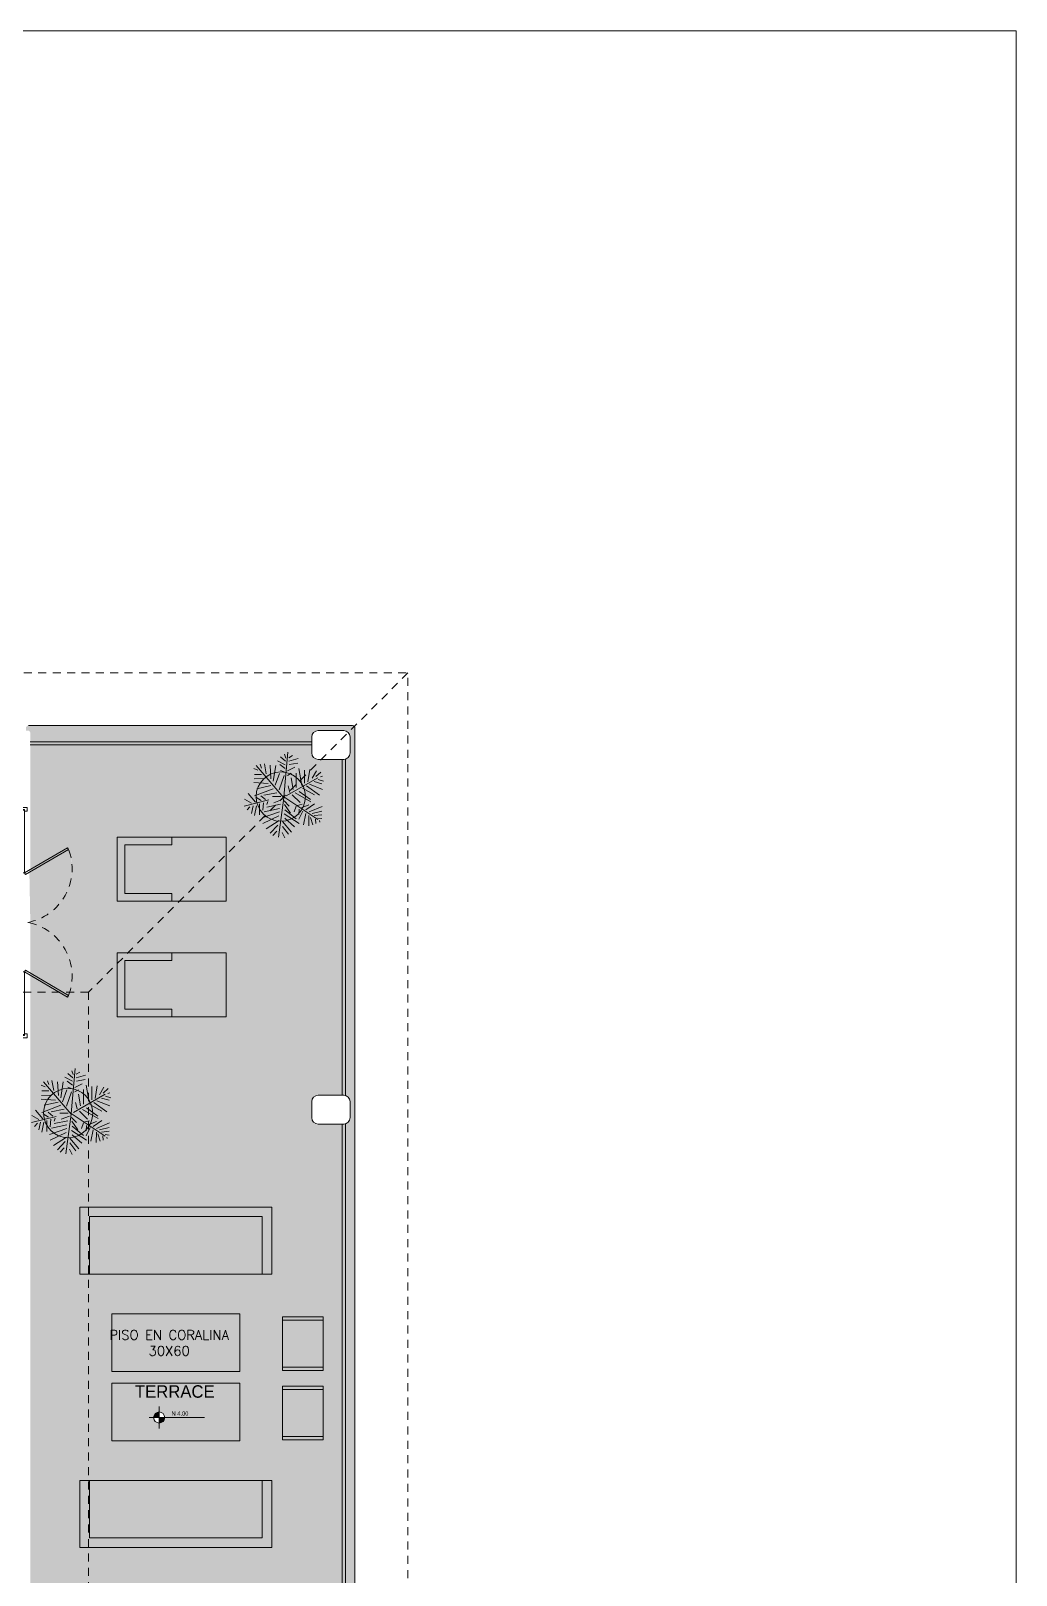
# Model space of a CAD drawing. Header units: metres. Extents: x 113 to 2416, y -346 to 476.
# Drawn here: x 229.57 to 244.97, y -160.43 to -136.29 of the extents above; entities that cross this region are included whole.
import ezdxf

# ---------------------------------------------------------------- set-up
doc = ezdxf.new("R2010")
doc.units = ezdxf.units.M
doc.linetypes.add('0', pattern=[0])
doc.linetypes.add('HIDDEN2', pattern=[0.1875, 0.125, -0.0625])
doc.layers.get('0').update_dxf_attribs({"color": 250, "linetype": '0', "lineweight": 20})
doc.layers.get('Defpoints').update_dxf_attribs({"color": 6})
for name, color, linetype, lineweight in [('01_Mobiliario', 19, 'Continuous', 0), ('A-DOOR', 35, 'Continuous', 5), ('A-WALL', 250, 'Continuous', 20), ('baños', 140, 'Continuous', 0), ('MOBILIARIOS', 252, 'Continuous', 0), ('muros bajitos', 252, 'Continuous', 5), ('piso', 253, 'Continuous', 0), ('SE-3', 253, 'Continuous', 5), ('textos', 7, 'Continuous', 0)]:
    doc.layers.add(name, color=color, linetype=linetype, lineweight=lineweight)
doc.layers.add('ARBOLES CTB', color=7, linetype='Continuous', lineweight=0, true_color=0x4f6a34, transparency=0.3)
doc.layers.add('Techos 1', color=7, linetype='HIDDEN2', lineweight=9, true_color=0x42391a)
doc.styles.add('ESC100-2mm', font='arial.ttf', dxfattribs={"height": 0.15})
doc.styles.get("Standard").update_dxf_attribs({"font": 'arial.ttf', "height": 0.1875})

# ---------------------------------------------------------------- blocks, each defined once
blk = doc.blocks.new('A$C309F5F81')
at = {"linetype": 'ByBlock'}
for p, q in [((0.6136189964782375, 0.8664082550321943), (0.5640721631448855, 0.9489838383655176)), ((0.5742355798116137, 0.6593341716988554), (0.6491911631449625, 0.9553357550321486)), ((0.1919754131449167, 0.7471233383655083), (0.1449694131449064, 0.7623680050321688)), ((0.5492164131449613, 0.4753283383655109), (0.1601556631449625, 0.8085645050321766)), ((0.2183837464783096, 0.790721505032149), (0.1980568298116054, 0.8377260883655246)), ((0.2680613298115873, 0.7444505050321588), (0.2680613298115873, 0.8282964216988482)), ((0.3188785798116101, 0.7101498383655205), (0.3226899131449841, 0.8359188383655116)), ((0.3773184964782672, 0.6656860883654865), (0.3658846631449819, 0.8397300050321626)), ((0.4014567464782317, 0.6351966716988606), (0.4408401631449692, 0.8003478383655072)), ((0.4408401631449692, 0.6034368383655071), (0.5272295798116033, 0.8282964216988482)), ((0.603455579811623, 0.8168629216988386), (0.4992800798116264, 0.9057904216988497)), ((0.5704243298116012, 0.6987163383655108), (0.5246887464782617, 0.7520728383655175)), ((0.5818581631448865, 0.7482616716988666), (0.5424747464782627, 0.8130517550321876)), ((0.6237824964783272, 0.7698583383655198), (0.7559074964783008, 0.7698583383655198)), ((0.6453798298115885, 0.8448115883654843), (0.7381214131449383, 0.8664082550321943)), ((0.6453798298115885, 0.8054293383655242), (0.7635300798115736, 0.8308372550321899)), ((0.6568137464782353, 0.8841937550321965), (0.6961971631449728, 0.9197647550321442)), ((0.2627119131449831, 0.6875512550321439), (0.1407504131449855, 0.7104183383655247)), ((0.3226899131449841, 0.6313855050321528), (0.1575336631449886, 0.6428190050321625)), ((0.3506394131449611, 0.6034368383655071), (0.1600744964782166, 0.5729474216988244)), ((0.3976454131449714, 0.5831105050321632), (0.2566274131449404, 0.5272132550321764)), ((0.4878461631449795, 0.5602434216988392), (0.5196069964782168, 0.7177722550321839)), ((0.5348521631449898, 0.5132389216988251), (0.5348521631449898, 0.6148703383655167)), ((0.5704243298116012, 0.496723755032189), (0.609807746478225, 0.5958145050321484)), ((0.5958329964782365, 0.6694972550321943), (0.6314050798116, 0.6809308383655086)), ((0.609807746478225, 0.720313005032164), (0.6987379964783145, 0.7304761716988644)), ((0.6263233298115551, 0.5170500883655329), (0.6618954964782802, 0.6822012550321794)), ((0.6771406631449395, 0.5284835883654857), (0.7165240798115633, 0.713961088365533)), ((0.7203354131449373, 0.5284835883654857), (0.7914795798115506, 0.736828171698857)), ((0.7673414131449476, 0.5361060050321491), (0.8588125798116266, 0.7292057550321935)), ((0.8232404131449016, 0.5322948383654982), (0.9248750798115566, 0.6898235883654813)), ((0.8778690798115463, 0.5475395050321588), (0.9769628298116118, 0.6428190050321625)), ((0.9528245798116473, 0.5602434216988392), (1.003641913144918, 0.6110591716988658)), ((0.5388216631449154, 0.4769296716988372), (-3.521734015521361e-09, 0.4306633383655019)), ((0.0711442464782408, 0.452260005032155), (0.02413816314498263, 0.4700455050321573)), ((0.06733291314498047, 0.4166890050321506), (0.04192424647823145, 0.3734956716988442)), ((0.1105276631449783, 0.4560711716988628), (0.05716949647825231, 0.5157796716988621)), ((0.1105276631449783, 0.4166890050321506), (0.07749641314495648, 0.3061647550321815)), ((0.1517239131449628, 0.4599320883655302), (0.1029049964782303, 0.5526210883654805)), ((0.1499110798116021, 0.4128778383654996), (0.1321249964782396, 0.3087055883655232)), ((0.1971257464783207, 0.4622022550321496), (0.1499110798116021, 0.5234020883655255)), ((0.2253398298116167, 0.4339873383655224), (0.1816718298115916, 0.3455470050321985)), ((0.2425276631449265, 0.4641480883655156), (0.2210552464782154, 0.5157796716988621)), ((0.2794245798116322, 0.4319315050321499), (0.2540159131448831, 0.3887381716988436)), ((0.452274079811616, 0.5322948383654982), (0.2794951631449862, 0.473856671698865)), ((0.5258492464782307, 0.4487156716988459), (0.3074447464783248, 0.06733083836548914)), ((0.448462746478242, 0.3633325050321439), (0.3074447464783248, 0.3900107550321756)), ((0.484034913144967, 0.406525838365507), (0.4052680798116057, 0.4255817550321801)), ((0.5131208298116121, 0.377038755032185), (0.6071328298116327, 0.2792185050321443)), ((0.5388216631449154, 0.4769296716988372), (0.8105360798115839, 0.06606042169881832)), ((0.5492164131449613, 0.4753283383655109), (1.023968829811622, 0.5399171716988569)), ((0.5869399131449313, 0.473856671698865), (0.6491911631449625, 0.4141482550321705)), ((0.6301346631449292, 0.468775171698848), (0.7355805798115966, 0.3950923383654974)), ((0.6923858298115988, 0.4649639216988355), (0.8029134964783111, 0.3277615050321963)), ((0.744473579811654, 0.473856671698865), (0.8588125798116266, 0.2921904216988302)), ((0.7952909131449246, 0.4649639216988355), (0.8981959964782504, 0.3468173383655078)), ((0.8346743298115484, 0.4929125883654812), (0.9642584964782941, 0.3861995883655247)), ((0.8931142464783193, 0.4929125883654812), (0.988396663144897, 0.4217705883655292)), ((0.9680697464783066, 0.496723755032189), (1.031591413144895, 0.4649639216988355)), ((0.4014567464782317, 0.2604305883655336), (0.1969170798116124, 0.2960016716988427)), ((0.3582619964782339, 0.1892885883655246), (0.2083509964782593, 0.1626103383654929)), ((0.3735072464782547, 0.22867075503218), (0.2159735798116458, 0.22867075503218)), ((0.4255949964783099, 0.3277615050321963), (0.2515456631448956, 0.3277615050321963)), ((0.4052680798116057, 0.205803671698856), (0.5196069964782168, 0.04827492169881609)), ((0.4332175798115827, 0.2528082550321749), (0.511984413144944, 0.1067130050321445)), ((0.4726009964783202, 0.2921904216988302), (0.5704243298116012, 0.1575287550321711)), ((0.4916574964782399, 0.3391950050321491), (0.5983738298115782, 0.1537175883655202)), ((0.6961971631449728, 0.2134260883655195), (0.6237824964783272, 0.1092538383654862)), ((0.6404348298115679, 0.3125194216988341), (0.6264599964782178, 0.2578925050321565)), ((0.6707884964782238, 0.2629714216988184), (0.635216413144974, 0.1740438383655025)), ((0.6517346631449641, 0.3294928383654785), (0.7203379964782357, 0.3510895050321885)), ((0.6843584964782963, 0.2931928383654956), (0.7491505798115554, 0.2957335883655325)), ((0.7101719131449613, 0.2489970883655239), (0.8067248298115715, 0.2947312550321719)), ((0.7381214131449383, 0.2134260883655195), (0.8740577464782859, 0.2413747550321652)), ((0.3150673298115976, 0.1346616716988471), (0.2235961631449186, 0.08384592169882055)), ((0.2947404131448934, 0.09146833836548396), (0.2401117464782487, 0.03175983836548468)), ((0.2985516631449059, 0.03557100503219246), (0.2909290798116331, 0.01270392169881163)), ((0.3303124964782569, 0.06351967169883821), (0.3506394131449611, 5.032187999631788e-09)), ((0.3544507464782214, 0.1105241716988523), (0.3811298298116412, 0.02032625503217034)), ((0.3862115798115724, 0.1664215050321438), (0.448462746478242, 0.01270392169881163)), ((0.7203354131449373, 0.1702326716988516), (0.653002413144975, 0.0165150883655194)), ((0.7381214131449383, 0.1346616716988471), (0.7101719131449613, 0.02032625503217034)), ((0.7635300798115736, 0.113065005032194), (0.7533666631449591, 0.02032625503217034)), ((0.7635300798115736, 0.1740438383655025), (0.8880324964782744, 0.1765846716988442)), ((0.7851274131449486, 0.1562583383655003), (0.8740577464782859, 0.1270393383654884)), ((0.792750079811583, 0.06606042169881832), (0.7991022464782986, 0.02032625503217034)), ((0.8067248298115715, 0.09527950503219174), (0.8600829964782974, 0.09146833836548396)), ((0.8245108298115724, 0.04827492169881609), (0.8422969131449349, 0.04192300503218505))]:
    blk.add_line(p, q, dxfattribs=at)
blk = doc.blocks.new('A$C2f9b60d5')
at = {"layer": 'A-DOOR'}
for p, q in [((1.633476927054289e-05, 0.1005227153823967), (1.4210854715202e-14, 0.000522715274215102)), ((0.03499999968198608, 0.00051699810502015), (0, 0.0005227152742079966)), ((1.633476927054289e-05, 0.1005227153823967), (0.06001633402468087, 0.1005129145209622)), ((0.03500980054343472, 0.06051699736043048), (0.03499999968198608, 0.00051699810502015)), ((0.06000980011680213, 0.0605129136681839), (0.03500980054343472, 0.06051699736043048)), ((0.06000980011680213, 0.0605129136681839), (0.0600163340244535, 0.1005129131717837)), ((3.540009737625837, 0.06000980278508194), (3.540016271533489, 0.1000098022886817)), ((3.540009737625837, 0.06000980278508194), (3.565009737199205, 0.06000571909283536)), ((3.600016270789126, 0.1000000027764258), (3.540016271533716, 0.1000098036378603)), ((3.565009737199205, 0.06000571909283536), (3.564999936337756, 5.719837425033347e-06)), ((3.564999936337756, 5.719837425033347e-06), (3.599999936019799, 2.668237186753686e-09)), ((3.600016270789126, 0.1000000027764258), (3.600016270789126, 0))]:
    blk.add_line(p, q, dxfattribs=at)
for points in [[(0.6314092330019889, 0.7340958971768075), (1.024707454436111, 0.06038800207075923), (1.050863378287204, 0.07565734714647476), (0.6575651568530816, 0.7493652422525443)], [(2.965838793269256, 0.7337145734945238), (2.572320495568988, 0.06013520305140219), (2.546169561538136, 0.07541309233165805), (2.939687859238404, 0.7489924627748081)], [(0.04460117791131779, 0.0605154306310709), (1.024707454436111, 0.06038800207075923), (1.02470250717073, 0.03010128506361553), (0.04459623064587959, 0.03022871362392721)], [(3.552426772093781, 0.06000777449115446), (2.572320495568988, 0.06013520305140219), (2.572315548303663, 0.02984848604425849), (3.552421824828457, 0.02972105748401077)]]:
    blk.add_lwpolyline(points, close=True, dxfattribs=at)
at = {"layer": 'A-DOOR', "linetype": 'HIDDEN2'}
for centre, start, end in [((0.9599614829443794, -0.04884636815482679), 10.76134296711832, 110.7488073156987), ((2.637030777241819, -0.04912031355443247), 69.23247441770859, 169.2199387662857)]:
    blk.add_arc(centre, 0.8535720901146175, start, end, dxfattribs=at)
blk = doc.blocks.new('PL BASE 2N NASAS 09')
at = {"layer": 'textos', "transparency": 33554534}
h = blk.add_hatch(color=256, dxfattribs=at)
h.dxf.hatch_style = 1
h.paths.add_polyline_path([(181.6118239073368, -15.86215013340063, 0.4142135623730951), (181.5252787192755, -15.9486953216134), (181.6118239073368, -15.9486953216134)])
h.paths.add_polyline_path([(181.6983690955496, -15.9486953216134), (181.6118239073368, -15.9486953216134), (181.6118239073368, -16.03524050982617, 0.4142135623730951)])
at = {"layer": 'A-WALL'}
for points in [[(184.4975462980298, -5.211728172700191), (184.0975462980298, -5.211728172700191, 0.414213562373095), (183.9975462980298, -5.311728172700185), (183.9975462980298, -5.561728172700185, 0.414213562373095), (184.0975462980298, -5.66172817270018), (184.4975462980298, -5.66172817270018, 0.414213562373095), (184.5975462980298, -5.561728172700185), (184.5975462980298, -5.311728172700185, 0.414213562373095)], [(184.4975462980298, -10.91172817270029), (184.0975462980298, -10.91172817270029, 0.414213562373095), (183.9975462980298, -11.01172817270029), (183.9975462980298, -11.26172817270029, 0.414213562373095), (184.0975462980298, -11.36172817270028), (184.4975462980298, -11.36172817270028, 0.414213562373095), (184.5975462980298, -11.26172817270029), (184.5975462980298, -11.01172817270029, 0.414213562373095)]]:
    blk.add_lwpolyline(points, format="xyb", close=True, dxfattribs=at)
at = {"layer": 'muros bajitos'}
for p, q in [((183.9975462263344, -5.388858893364954), (179.5975462263343, -5.388858893364954)), ((183.9975462263343, -5.436728172737503), (179.5975462263343, -5.436728172737503)), ((184.4743658247458, -5.661728172737497), (184.4743658247458, -10.91172817273761)), ((184.5243658247458, -5.658064609982461), (184.5243658247458, -10.91539173549273)), ((184.4743658247458, -11.3617281727376), (184.4743658247458, -24.76172817273761)), ((184.5243658247458, -11.35806460998256), (184.5243658247458, -24.76539173549264))]:
    blk.add_line(p, q, dxfattribs=at)
at = {"layer": 'piso'}
for p, q in [((179.5675462263342, -5.134908574326204), (184.6325462980298, -5.134908574326204)), ((184.6725462980297, -5.174908574326204), (184.6725462980299, -25.24854777111161))]:
    blk.add_line(p, q, dxfattribs=at)
blk.add_arc((184.6325462980298, -5.174908574326204), 0.04, 3.053332494204976e-13, 90, dxfattribs=at)
at = {"layer": 'Techos 1'}
for p, q in [((157.447546261613, -4.311728172737816), (185.4975462980297, -4.311728172737475)), ((185.4975462980297, -4.311728172737475), (180.5083658886492, -9.300908582120123)), ((185.4975462980299, -26.11172817273751), (185.4975462980297, -4.311728172737475))]:
    blk.add_line(p, q, dxfattribs=at)
blk.add_lwpolyline([(180.5083658886492, -9.300908582120115), (177.1135463058211, -9.300908582120115), (177.1135463058212, -21.12254776335566), (180.5083658886493, -21.12254776335566)], close=True, dxfattribs=at)
at = {"layer": 'textos'}
for p, q in [((181.6118239073368, -15.77471734776577), (181.6118239073368, -16.12267329546103)), ((181.458008491498, -15.9486953216134), (182.3188824713981, -15.9486953216134))]:
    blk.add_line(p, q, dxfattribs=at)
blk.add_circle((181.6118239073368, -15.9486953216134), 0.08654518812586502, dxfattribs=at)
at = {"color": 1, "rotation": 270}
blk.add_blockref('A$C2f9b60d5', (179.4470235827015, -6.41173457673775), dxfattribs=at)
at = {"layer": 'baños', "linetype": 'Continuous', "flags": 8}
for tag, p in [('MODELNUMBER', (167.1329024166141, -5.630616461235325, 2.857834639711941e-07)), ('TRADENAME', (167.1329024166694, -5.630658418648187, 2.857834639711941e-07)), ('MATERIAL', (167.132902416781, -5.630742991131916, 2.857834639711941e-07)), ('PRODUCT', (167.1329024167253, -5.630700704890165, 2.857834639711941e-07)), ('MODELNUMBER', (168.3076463902173, -5.630616461235325, 2.857834639711941e-07)), ('TRADENAME', (168.3076463902726, -5.630658418648187, 2.857834639711941e-07)), ('MATERIAL', (168.3076463903842, -5.630742991131916, 2.857834639711941e-07)), ('PRODUCT', (168.3076463903285, -5.630700704890165, 2.857834639711941e-07))]:
    blk.add_attdef(tag, p, '', height=2.537174511142602e-05, rotation=180.0000755047861, dxfattribs=at)
at = {"layer": 'baños', "linetype": 'Continuous'}
for tag, p, rotation in [('MODELNUMBER', (169.2428197568918, -19.70646632265289), 180.0000755047722), ('TRADENAME', (169.2427792151639, -19.70642399073245), 180.0000755047722), ('MATERIAL', (169.2430061964403, -19.70633932648513), 180.0000755047722), ('PRODUCT', (169.2430045678992, -19.70638165846137), 180.0000755047722), ('MODELNUMBER', (169.9523880079747, -19.70646632280497), 179.9999244952277), ('TRADENAME', (169.9523880080304, -19.7064239908311), 179.9999244952277), ('MATERIAL', (169.952388008142, -19.7063393268829), 179.9999244952277), ('PRODUCT', (169.9523880080861, -19.706381658857), 179.9999244952277)]:
    blk.add_attdef(tag, p, '', height=2.5399184405861e-05, rotation=rotation, dxfattribs=at)
at = {"layer": 'textos', "insert": (180.1535429593516, -15.64193584075565), "char_height": 0.195, "width": 3.404876511770499, "attachment_point": 7}
blk.add_mtext('\\pxqc;{\\fChampagne & Limousines|b0|i0|c0|p34;TERRACE }', dxfattribs=at)
at = {"layer": 'textos', "insert": (181.804791628074, -15.85330806900663), "char_height": 0.065, "attachment_point": 1, "style": 'ESC100-2mm'}
blk.add_mtext_dynamic_manual_height_columns('{\\Ftxt|c0;N 4.00}', width=2.216942068900153, gutter_width=0.5, heights=[0], dxfattribs=at)
blk = doc.blocks.new('PL MUEBLES 2N NASAS 09')
at = {"layer": '01_Mobiliario'}
for p, q in [((230.7856635885726, 47.30498834352338), (232.7856635885726, 47.30498834352338)), ((230.7856635885726, 47.30498834352338), (230.7856635885726, 46.4049883435234)), ((230.7856635885726, 46.4049883435234), (232.7856635885726, 46.4049883435234))]:
    blk.add_line(p, q, dxfattribs=at)
at = {"layer": 'MOBILIARIOS'}
for p, q in [((230.8717521683628, 54.83786004731053), (230.8717521683628, 55.83786004731053)), ((230.8717521683628, 55.83786004731053), (232.5717521683629, 55.83786004731053)), ((231.721752168363, 55.83786004731053), (231.721752168363, 55.71786004731064)), ((232.5717521683629, 55.83786004731053), (232.5717521683629, 54.83786004731053)), ((230.991752168363, 54.95786004731042), (230.991752168363, 55.71786004731064)), ((231.721752168363, 55.71786004731064), (230.991752168363, 55.71786004731064)), ((232.5717521683629, 54.83786004731053), (230.8717521683628, 54.83786004731053)), ((231.721752168363, 54.95786004731042), (230.991752168363, 54.95786004731042)), ((231.721752168363, 54.83786004731053), (231.721752168363, 54.95786004731042)), ((230.8717521683628, 53.03019877373561), (230.8717521683628, 54.03019877373561)), ((230.8717521683628, 54.03019877373561), (232.5717521683629, 54.03019877373561)), ((230.991752168363, 53.1501987737355), (230.991752168363, 53.91019877373571)), ((231.721752168363, 53.91019877373571), (230.991752168363, 53.91019877373571)), ((231.721752168363, 54.03019877373561), (231.721752168363, 53.91019877373571)), ((232.5717521683629, 54.03019877373561), (232.5717521683629, 53.03019877373561)), ((231.721752168363, 53.1501987737355), (230.991752168363, 53.1501987737355)), ((231.721752168363, 53.03019877373561), (231.721752168363, 53.1501987737355)), ((232.5717521683629, 53.03019877373561), (230.8717521683628, 53.03019877373561)), ((230.2856635885726, 49.00793484732898), (230.2856635885726, 50.0579348473286)), ((230.2856635885726, 50.0579348473286), (233.2856635885726, 50.0579348473286)), ((233.2856635885726, 50.0579348473286), (233.2856635885726, 49.00793484732898)), ((230.4356635885727, 49.00793484732898), (230.4356635885727, 49.90793484732896)), ((230.4356635885727, 49.90793484732896), (233.1356635885725, 49.90793484732896)), ((233.1356635885725, 49.90793484732896), (233.1356635885725, 49.00793484732898)), ((233.2856635885726, 49.00793484732898), (230.2856635885726, 49.00793484732898)), ((230.7856635885726, 48.38947561081008), (232.7856635885726, 48.38947561081008)), ((230.7856635885726, 48.38947561081008), (230.7856635885726, 47.4894756108101)), ((232.7856635885726, 47.4894756108101), (232.7856635885726, 48.38947561081008)), ((234.0918932481211, 48.29099597572289), (233.451334571412, 48.29099597572289)), ((233.4517508178867, 48.34109508459809), (233.4517508178867, 47.51109508459817)), ((234.0918932481211, 48.34099424308167), (233.4517508178867, 48.34099424308167)), ((233.4517508178867, 48.34099424308167), (233.4517508178867, 47.51099424308163)), ((234.0918932481211, 47.50574078366739), (234.0918932481211, 48.33574078366743)), ((234.0918932481211, 47.50563994215108), (234.0918932481211, 48.335639942151)), ((233.4517508178867, 47.55617556827323), (234.0918932481211, 47.55566665050637)), ((230.7856635885726, 47.4894756108101), (232.7856635885726, 47.4894756108101)), ((233.4517508178867, 47.50566491780498), (234.0918932481211, 47.50566491780498)), ((232.7856635885726, 46.4049883435234), (232.7856635885726, 47.30498834352338)), ((234.0918932481211, 47.20660954995273), (233.451334571412, 47.20660954995273)), ((234.0918932481211, 47.25660781731139), (233.4517508178867, 47.25660781731139)), ((233.4517508178867, 47.25660781731139), (233.4517508178867, 46.42660781731146)), ((234.0918932481211, 46.4212535163808), (234.0918932481211, 47.25125351638084)), ((233.4517508178867, 46.47178914250296), (234.0918932481211, 46.4712802247362)), ((233.4517508178867, 46.42127849203482), (234.0918932481211, 46.42127849203482)), ((233.2856635885726, 45.78652910700438), (230.2856635885726, 45.7865291070045)), ((230.2856635885726, 45.7865291070045), (230.2856635885726, 44.73652910700488)), ((230.4356635885727, 45.7865291070045), (230.4356635885727, 44.88652910700441)), ((233.1356635885725, 44.88652910700452), (233.1356635885725, 45.7865291070045)), ((233.2856635885726, 44.73652910700488), (233.2856635885726, 45.7865291070045)), ((230.2856635885726, 44.73652910700488), (233.2856635885726, 44.73652910700488)), ((230.4356635885727, 44.88652910700441), (233.1356635885725, 44.88652910700452))]:
    blk.add_line(p, q, dxfattribs=at)
for points in [[(233.4517508178867, 48.34099424308167), (234.0918932481211, 48.34099424308167), (234.0918932481211, 47.50566491780498), (233.4517508178867, 47.50566491780498)], [(233.4517508178867, 47.25660781731139), (234.0918932481211, 47.25660781731139), (234.0918932481211, 46.42127849203482), (233.4517508178867, 46.42127849203482)]]:
    blk.add_lwpolyline(points, close=True, dxfattribs=at)
at = {"layer": 'piso'}
for centre in [(233.4278648605542, 56.47362203103154), (230.1034518905946, 51.52649950031949)]:
    blk.add_circle(centre, 0.3854807164790452, dxfattribs=at)
blk.add_blockref('PL BASE 2N NASAS 09', (49.91427858474094, 62.7170073077223))
at = {"layer": 'ARBOLES CTB', "xscale": -1.298522266356366, "yscale": 1.298522266356366, "zscale": 1.298522266356366, "rotation": 90}
for p in [(234.0943170283409, 57.16813947408417), (230.7699040583813, 52.22101694337212)]:
    blk.add_blockref('A$C309F5F81', p, dxfattribs=at)

msp = doc.modelspace()

# ---------------------------------------------------------------- hatches: boundary and pattern name
at = {"layer": 'SE-3', "true_color": 0xffc78f, "transparency": 33554483}
h = msp.add_hatch(color=31, dxfattribs=at)
h.dxf.hatch_style = 1
edge = h.paths.add_edge_path()
edge.add_line((234.1118248828085, -147.6787430245666), (234.0618248827708, -147.6787430245666))
edge.add_arc((234.0618248827708, -147.5787430245665), 0.1000000000000227, 180, 270, ccw=False)
edge.add_line((233.9618248827708, -147.5787430245665), (233.9618248827708, -147.4537430246039))
edge.add_line((233.9618248827708, -147.4537430246039), (229.5618248827708, -147.4537430246039))
edge.add_line((229.5618248827708, -147.4537430246039), (229.5618248827708, -148.3887575959888))
edge.add_line((229.5618248827708, -148.3887575959888), (229.5618248827722, -149.400837902809))
edge.add_line((229.5618248827722, -149.400837902809), (230.1453980646193, -149.0601586616061))
edge.add_line((230.1453980646193, -149.0601586616061), (230.160667409695, -149.0863145854571))
edge.add_arc((229.3624557992877, -149.3887109115485), 0.8535720901145886, -76.4926385602086, 20.748807315706927, ccw=False)
edge.add_line((229.561824882763, -150.2186731285059), (229.5618248827631, -150.23588384241))
edge.add_arc((229.362181853888, -151.0657802058459), 0.8535720901145907, -17.181386444612883, 76.47372620795852, ccw=False)
edge.add_line((230.1776627583398, -151.3179234339865), (230.4726444733902, -151.3179234339865))
edge.add_line((230.4726444733902, -151.3179234339865), (234.1118248828085, -147.6787430245666))
edge = h.paths.add_edge_path()
edge.add_line((230.1453986187543, -149.0601596108225), (229.5465560918169, -149.4097528135658))
edge.add_line((229.5465560918169, -149.4097528135658), (229.561824882763, -150.2186731285059))
edge.add_arc((229.3666580736794, -149.394124992179), 0.8473309344571432, 283.3165756940752, 383.212228695693)
edge = h.paths.add_edge_path()
edge.add_line((229.5618248827631, -150.23588384241), (229.5618248827682, -150.975128347799))
edge.add_line((229.5618248827682, -150.975128347799), (230.0438102440502, -151.3179247066967))
edge.add_line((230.0438102440502, -151.3179247066967), (230.1776627583398, -151.3179234339865))
edge.add_arc((229.362181853888, -151.0657802058459), 0.8535720901146279, 342.8186135553871, 436.4737262079585)
edge = h.paths.add_edge_path()
edge.add_line((230.4726444733902, -151.3179234339865), (230.1776627583398, -151.3179234339865))
edge.add_arc((229.3621818538882, -151.065780205846), 0.8535720901144566, 339.2324744177048, 342.8186135553855, ccw=False)
edge.add_line((230.1602946302173, -151.3684372878425), (230.145016740937, -151.3945882218734))
edge.add_line((230.145016740937, -151.3945882218734), (230.0137907728898, -151.3179234339865))
edge.add_line((230.0137907728898, -151.3179234339865), (229.5618248827706, -151.3179234339865))
edge.add_line((229.5618248827706, -151.3179234339865), (229.5618248827757, -152.0687575960346))
edge.add_line((229.5618248827757, -152.0687575960346), (229.5618248823491, -153.9887706929624))
edge.add_line((229.5618248823491, -153.9887706929624), (229.5618248757619, -160.468692988372))
edge.add_line((229.5618248757619, -160.468692988372), (229.5618248828334, -162.3887284529975))
edge.add_line((229.5618248828334, -162.3887284529975), (229.5618248828166, -163.139562615222))
edge.add_line((229.5618248828166, -163.139562615222), (230.0143273571776, -163.139562615222))
edge.add_line((230.0143273571776, -163.139562615222), (230.1455394548771, -163.0629059306647))
edge.add_line((230.1455394548771, -163.0629059306647), (230.107615943455, -163.8084793679135))
edge.add_arc((229.9428121150796, -163.4529128821943), 0.3919028293006768, 53.08821326406428, 294.8675586777856, ccw=False)
edge.add_line((230.1781829667208, -163.139562615222), (230.4726444733903, -163.139562615222))
edge.add_line((230.4726444733903, -163.139562615222), (230.4726444733902, -151.3179234339865))
h.paths.add_polyline_path([(229.5618248827682, -150.975128347799), (229.5618248827688, -151.053876084107), (230.0137907728898, -151.3179234339865), (230.0438102440502, -151.3179247066967)], flags=17)
h.paths.add_polyline_path([(229.5618248827688, -151.053876084107), (229.5618248827706, -151.3179234339865), (230.0137907728898, -151.3179234339865)], flags=17)
h.paths.add_polyline_path([(230.1453986187543, -149.0601596108225), (230.1453980646193, -149.0601586616061), (229.5618248827574, -149.4008379028176), (229.5465560918169, -149.4097528135658)], flags=0)
edge = h.paths.add_edge_path()
edge.add_line((234.5968248827708, -147.1519246989027), (229.5318248110752, -147.1519246989027))
edge.add_arc((229.5318248110753, -147.1919246989028), 0.04000000000004889, 90.0000000000814, 167.7626403239091)
edge.add_line((229.4927336953826, -147.1834462159072), (229.4918248110752, -147.2287442972768))
edge.add_line((229.4918248110752, -147.2287442972768), (229.5218248827708, -147.2287442972768))
edge.add_arc((229.5218248827708, -147.2687442972768), 0.03999999999996362, -4.069988790433854e-11, 90.0000000000407, ccw=False)
edge.add_line((229.5618248827708, -147.2687442972768), (229.5618248827708, -147.4537430246039))
edge.add_line((229.5618248827708, -147.4537430246039), (233.9618248827708, -147.4537430246039))
edge.add_line((233.9618248827708, -147.4537430246039), (233.9618248827708, -147.3287442972767))
edge.add_arc((234.0618248827708, -147.3287442972767), 0.1000000000000227, 90, 180, ccw=False)
edge.add_line((234.0618248827708, -147.2287442972767), (234.4618248827708, -147.2287442972767))
edge.add_arc((234.4618248827708, -147.3287442972767), 0.09999999999999432, 44.99999999998852, 90, ccw=False)
edge.add_line((234.5325355608894, -147.2580336191581), (234.6260043170185, -147.1645648630666))
edge.add_arc((234.5968248827707, -147.1919246989028), 0.04000000000007836, 43.15669113182741, 89.99999999995929)
edge = h.paths.add_edge_path()
edge.add_line((234.4886444094868, -147.6787430245666), (234.1118248828085, -147.6787430245666))
edge.add_line((234.1118248828085, -147.6787430245666), (230.4726444733902, -151.3179234339865))
edge.add_line((230.4726444733902, -151.3179234339865), (230.4726444733903, -163.139562615222))
edge.add_line((230.4726444733903, -163.139562615222), (234.111824882734, -166.7787430245667))
edge.add_line((234.111824882734, -166.7787430245667), (234.4886444094868, -166.7787430245667))
edge.add_line((234.4886444094868, -166.7787430245667), (234.4886444094868, -161.5278206568321))
edge.add_line((234.4886444094868, -161.5278206568321), (234.0618248827708, -161.5278206568321))
edge.add_arc((234.0618248827708, -161.4278206568321), 0.1000000000000227, 180, 270, ccw=False)
edge.add_line((233.9618248827708, -161.4278206568321), (233.9618248827708, -161.1778206568322))
edge.add_arc((234.0618248827708, -161.1778206568322), 0.1000000000000227, 90, 180, ccw=False)
edge.add_line((234.0618248827708, -161.0778206568322), (234.4886444094868, -161.0778206568322))
edge.add_line((234.4886444094868, -161.0778206568322), (234.4886444094868, -153.3787430245667))
edge.add_line((234.4886444094868, -153.3787430245667), (234.0618248827708, -153.3787430245667))
edge.add_arc((234.0618248827708, -153.2787430245666), 0.1000000000000227, 180, 270, ccw=False)
edge.add_line((233.9618248827708, -153.2787430245666), (233.9618248827708, -153.0287430245667))
edge.add_arc((234.0618248827708, -153.0287430245667), 0.09999999999999432, 89.99999999998369, 180, ccw=False)
edge.add_line((234.0618248827708, -152.9287430245667), (234.4886444094868, -152.9287430245667))
edge.add_line((234.4886444094868, -152.9287430245667), (234.4886444094868, -147.6787430245666))
edge = h.paths.add_edge_path(flags=16)
edge.add_arc((231.5761024920778, -157.9657101734798), 0.08654518812585366, 0, 360)
edge = h.paths.add_edge_path()
edge.add_arc((234.5968248827714, -147.1919234261923), 0.03999999999939519, 359.9999999996336, 403.1566911320836)
edge.add_line((234.6260043170185, -147.1645635903564), (234.5325355609082, -147.2580323464667))
edge.add_arc((234.4618248827708, -147.3287430245666), 0.09999999999998473, 0, 44.99999998477739, ccw=False)
edge.add_line((234.5618248827708, -147.3287430245666), (234.5618248827708, -147.5787430245665))
edge.add_arc((234.4618248827708, -147.5787430245665), 0.09999999999999432, -74.44309708617828, 0, ccw=False)
edge.add_line((234.4886444094868, -147.6750794817711), (234.4886444094868, -152.9324065673621))
edge.add_arc((234.4618248827708, -153.0287430245667), 0.1000000000000056, 0, 74.44309708617828, ccw=False)
edge.add_line((234.5618248827708, -153.0287430245667), (234.5618248827708, -153.2787430245666))
edge.add_arc((234.4618248827708, -153.2787430245666), 0.09999999999999432, -74.44309708617828, 0, ccw=False)
edge.add_line((234.4886444094868, -153.3750794817712), (234.4886444094868, -161.0814841996276))
edge.add_arc((234.4618248827708, -161.1778206568322), 0.1000000000000056, 0, 74.44309708617828, ccw=False)
edge.add_line((234.5618248827708, -161.1778206568322), (234.5618248827708, -161.4278206568321))
edge.add_arc((234.4618248827708, -161.4278206568321), 0.09999999999999432, -74.44309708617828, 0, ccw=False)
edge.add_line((234.4886444094868, -161.5241571140367), (234.4886444094868, -166.782406567362))
edge.add_arc((234.4618248827709, -166.8787430245667), 0.1000000000000375, 0, 74.44309708623399, ccw=False)
edge.add_line((234.5618248827709, -166.8787430245667), (234.5618248827709, -167.1287430245666))
edge.add_arc((234.4618248827703, -167.1287430245663), 0.1000000000005912, 314.9999999851113, 359.99999999985346, ccw=False)
edge.add_line((234.532535560871, -167.1994537027038), (234.6260043170006, -167.2929224588334))
edge.add_arc((234.5968248827703, -167.2655626229777), 0.04000000000060646, 316.8433088308209, 359.9999999996336)
edge.add_line((234.6368248827709, -167.265562622978), (234.6368248827708, -147.1919234261926))
edge = h.paths.add_edge_path()
edge.add_line((233.9618248827709, -167.0516123039764), (229.5618248827708, -167.0516123039764))
edge.add_line((229.5618248827708, -167.0516123039764), (229.5618248827708, -167.1887430245666))
edge.add_arc((229.5218248827708, -167.1887430245666), 0.03999999999999204, -90, 0, ccw=False)
edge.add_line((229.5218248827708, -167.2287430245666), (229.4918248110752, -167.2287430245666))
edge.add_line((229.4918248110752, -167.2287430245666), (229.4918248110752, -167.265562622978))
edge.add_arc((229.5318248110752, -167.265562622978), 0.03999999999999204, 180, 270)
edge.add_line((229.5318248110752, -167.305562622978), (234.5968248827709, -167.305562622978))
edge.add_arc((234.5968248827709, -167.265562622978), 0.03999999999999204, 270, 316.8433088305034)
edge.add_line((234.6260043170006, -167.2929224588334), (234.532535560871, -167.1994537027038))
edge.add_arc((234.4618248827706, -167.128743024566), 0.1000000000006278, 270.00000000014654, 314.99999998484645, ccw=False)
edge.add_line((234.4618248827709, -167.2287430245666), (234.0618248827709, -167.2287430245666))
edge.add_arc((234.0618248827709, -167.1287430245666), 0.1000000000000227, 180, 270, ccw=False)
edge.add_line((233.9618248827709, -167.1287430245666), (233.9618248827709, -167.0516123039764))
edge = h.paths.add_edge_path()
edge.add_line((230.4726444733903, -163.139562615222), (230.1781829667208, -163.139562615222))
edge.add_arc((229.3627045678281, -163.3917139466921), 0.8535720901146124, -76.50981148086129, 17.181955786327876, ccw=False)
edge.add_line((229.5618248827503, -164.2217358820697), (229.5618248827503, -164.2386956345586))
edge.add_arc((229.3629785132277, -165.0687832409896), 0.853572090114624, -20.748807315696695, 76.52872097409289, ccw=False)
edge.add_line((230.1611901236351, -165.3711795670809), (230.1459207785594, -165.397335490932))
edge.add_line((230.1459207785594, -165.397335490932), (229.5618248827504, -165.0563510989761))
edge.add_line((229.5618248827504, -165.0563510989761), (229.5618248827504, -166.0910284531525))
edge.add_line((229.5618248827504, -166.0910284531525), (229.5618248827664, -166.9516123039764))
edge.add_line((229.5618248827664, -166.9516123039764), (233.9618248827709, -166.9516123039764))
edge.add_line((233.9618248827709, -166.9516123039764), (233.9618248827709, -166.8787430245667))
edge.add_arc((234.0618248827709, -166.8787430245667), 0.1000000000000227, 90, 180, ccw=False)
edge.add_line((234.0618248827709, -166.7787430245667), (234.111824882734, -166.7787430245667))
edge.add_line((234.111824882734, -166.7787430245667), (230.4726444733903, -163.139562615222))
h.paths.add_polyline_path([(233.9618248827709, -166.9516123039764), (229.5618248827708, -166.9516123039764), (229.5618248827708, -167.0516123039764), (233.9618248827709, -167.0516123039764)])
h.paths.add_polyline_path([(230.0143273571776, -163.139562615222), (229.5618248827503, -163.139562615222), (229.5618248827503, -163.1395638879322)], flags=0)
h.paths.add_polyline_path([(230.1076159434551, -163.8084793679136), (230.1455394548771, -163.0629059306647), (230.0143273571776, -163.139562615222), (230.0743674081768, -163.139562615222)], flags=16)
h.paths.add_polyline_path([(230.0743674081768, -163.139562615222), (230.0143273571776, -163.139562615222), (229.5618248827503, -163.1395638879322), (229.5618248827503, -163.4390000252071)], flags=16)
edge = h.paths.add_edge_path(flags=17)
edge.add_line((230.1781829667208, -163.139562615222), (230.0743674081768, -163.139562615222))
edge.add_line((230.0743674081768, -163.139562615222), (229.5618248827503, -163.4390000252071))
edge.add_line((229.5618248827503, -163.4390000252071), (229.5618248827503, -164.2217358820697))
edge.add_arc((229.3627045678281, -163.3917139466921), 0.8535720901146236, 283.4901885191387, 377.1819557863279)
edge = h.paths.add_edge_path(flags=17)
edge.add_line((229.5618248827503, -164.2386956345586), (229.5618248827504, -165.0563510989761))
edge.add_line((229.5618248827504, -165.0563510989761), (230.1459207785594, -165.397335490932))
edge.add_line((230.1459207785594, -165.397335490932), (230.1611901236352, -165.3711795670807))
edge.add_arc((229.3629785132277, -165.0687832409896), 0.8535720901146474, 339.251192684315, 436.5287209740911)
h.paths.add_polyline_path([(229.5618248827504, -165.021281213593), (229.5618248827504, -165.0563510989761), (230.1459207785594, -165.397335490932), (230.1611901236351, -165.3711795670809)], flags=16)
edge = h.paths.add_edge_path(flags=17)
edge.add_line((230.1776627583398, -151.3179234339865), (230.073830823889, -151.3179234339865))
edge.add_line((230.073830823889, -151.3179234339865), (230.1602946302173, -151.3684372878425))
edge.add_arc((229.362181853888, -151.0657802058458), 0.8535720901147061, 339.2324744176929, 342.8186135553767)
h.paths.add_polyline_path([(230.073830823889, -151.3179234339865), (230.0137907728898, -151.3179234339865), (230.145016740937, -151.3945882218734), (230.1602946302173, -151.3684372878425)], flags=16)
edge = h.paths.add_edge_path(flags=16)
edge.add_line((230.1076159434551, -163.8084793679136), (230.0743674081768, -163.139562615222))
edge.add_line((230.0743674081768, -163.139562615222), (230.1781829667208, -163.139562615222))
edge.add_arc((229.9428121150812, -163.4529128821946), 0.3919028292999666, 53.0882132642604, 294.8675586775965)

# ---------------------------------------------------------------- linework, layer by layer
at = {"layer": 'Defpoints', "lineweight": 13}
msp.add_lwpolyline([(188.6752055845864, -136.2928105538242), (244.9732912130713, -136.2928105538242), (244.9732912130713, -177.0818144592074), (188.6752055845864, -177.0818144592074)], close=True, dxfattribs=at)

# ---------------------------------------------------------------- block references
msp.add_blockref('PL MUEBLES 2N NASAS 09', (0.05000000000006821, -204.7340234322988))

# ---------------------------------------------------------------- texts
at = {"layer": 'textos', "color": 5, "insert": (233.853151110389, -157.0001694847855), "char_height": 0.15, "width": 4.239917131042262, "attachment_point": 9}
msp.add_mtext('\\pxqc;{\\Fromans|c0;PISO EN CORALINA ^J30X60}', dxfattribs=at)

doc.saveas('drawing.dxf')
